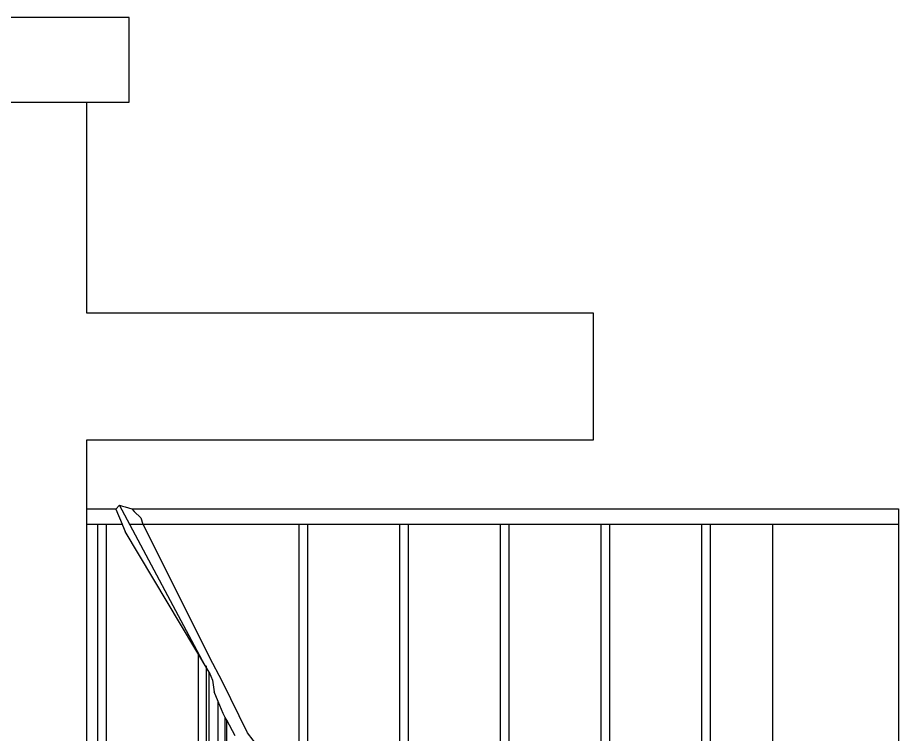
# Model space of a CAD drawing. Header units: millimetres. Extents: x 173236 to 801264, y -94969 to 615039.
# Drawn here: x 498558 to 499601, y -1373 to -524 of the extents above; entities that cross this region are included whole.
import ezdxf

# ---------------------------------------------------------------- set-up
doc = ezdxf.new("R2010")
doc.units = ezdxf.units.MM
doc.header["$MEASUREMENT"] = 0
doc.layers.add('VOX-A-WALL-PATT', color=233, linetype='Continuous')
doc.layers.add('VOX-A-WALL-SECT', color=1, linetype='Continuous', lineweight=30)

# ---------------------------------------------------------------- blocks, each defined once
blk = doc.blocks.new('STAIRCASE')
at = {"layer": 'VOX-A-WALL-PATT'}
for p, q in [((498639.9, -1105.5), (498674.8, -1105.5)), ((498678.5, -1101.4), (498674.3, -1106.1)), ((498678.5, -1101.4), (498682.2, -1102.4)), ((498780.1, -1291.4), (498678.5, -1101.4)), ((498682.2, -1102.4), (498685.3, -1103.3)), ((498685.3, -1103.3), (498693, -1105.5)), ((498693, -1105.5), (499352.4, -1105.5)), ((498693, -1105.5), (498696.1, -1108.7)), ((499352.4, -1105.5), (499601, -1105.5)), ((499601, -1105.5), (499601, -1868.2)), ((498674.3, -1106.1), (498681.7, -1123.9)), ((498685.7, -1114.8), (498685.6, -1114.6)), ((498696.1, -1108.7), (498703.7, -1116.4)), ((498639.9, -1123.9), (498672.8, -1123.9)), ((498653, -1907), (498653, -1123.9)), ((498663, -1907), (498663, -1123.9)), ((498672.8, -1123.9), (498681.7, -1123.9)), ((498681.7, -1123.9), (498682.2, -1125)), ((498682.2, -1125), (498685.3, -1132.4)), ((498690.6, -1123.9), (498792, -1123.9)), ((498703.7, -1116.4), (498706, -1123.9)), ((498706, -1123.9), (498785.1, -1281.4)), ((498792, -1123.9), (498802.1, -1123.9)), ((498802.1, -1123.9), (498911.3, -1123.9)), ((498891.4, -1443.7), (498891.4, -1123.9)), ((498901.5, -1452.5), (498901.5, -1123.9)), ((498911.3, -1123.9), (498921.3, -1123.9)), ((498921.3, -1123.9), (499030.5, -1123.9)), ((499010.7, -1538.6), (499010.7, -1123.9)), ((499020.7, -1545.9), (499020.7, -1123.9)), ((499030.5, -1123.9), (499040.6, -1123.9)), ((499040.6, -1123.9), (499149.7, -1123.9)), ((499129.9, -1616.8), (499129.9, -1123.9)), ((499140, -1622.7), (499140, -1123.9)), ((499149.7, -1123.9), (499159.8, -1123.9)), ((499159.8, -1123.9), (499268.9, -1123.9)), ((499249.1, -1686.2), (499249.1, -1123.9)), ((499259.2, -1489.7), (499259.2, -1123.9)), ((499268.9, -1123.9), (499279, -1123.9)), ((499279, -1123.9), (499601, -1123.9)), ((499368.3, -1750.2), (499368.3, -1123.9)), ((499378.4, -1755.3), (499378.4, -1123.9)), ((499451.8, -1123.9), (499451.8, -1792.5)), ((498784.7, -1299), (498685.3, -1132.4)), ((498772.2, -1907), (498772.2, -1278.1)), ((498800.7, -1310.6), (498785.1, -1281.4)), ((498781.6, -1907), (498781.6, -1291.6)), ((498784.7, -1915.8), (498784.7, -1299)), ((498784.7, -1299), (498788.7, -1308.7)), ((498788.7, -1308.7), (498790.5, -1322.2)), ((498830.1, -1371.1), (498800.7, -1310.6)), ((498795.5, -1334), (498790.5, -1322.2)), ((498801.4, -1348.2), (498795.5, -1334)), ((498795.5, -1537), (498795.5, -1334)), ((498803.8, -1352.6), (498801.4, -1348.2)), ((498805.5, -1355.8), (498803.8, -1352.6)), ((498803.8, -1531.4), (498803.8, -1352.6)), ((498805.5, -1550.3), (498805.5, -1355.8)), ((498815.4, -1374.4), (498805.5, -1355.8)), ((498877.8, -1431.7), (498830.1, -1371.1))]:
    blk.add_line(p, q, dxfattribs=at)

msp = doc.modelspace()

# ---------------------------------------------------------------- linework, layer by layer
at = {"layer": 'VOX-A-WALL-SECT'}
for p, q in [((498639.9, -873.8), (498639.9, -623.8)), ((499239.9, -873.8), (498639.9, -873.8)), ((499239.9, -1023.8), (499239.9, -873.8)), ((498639.9, -1723.8), (498639.9, -1023.8)), ((498639.9, -1023.8), (499239.9, -1023.8))]:
    msp.add_line(p, q, dxfattribs=at)
msp.add_lwpolyline([(498639.9, -623.8), (498689.9, -623.8), (498689.9, -523.8), (498359.9, -523.8), (498359.9, -623.8), (498409.9, -623.8), (498639.9, -623.8)], dxfattribs=at)

# ---------------------------------------------------------------- block references
msp.add_blockref('STAIRCASE', (0, 0))

doc.saveas('drawing.dxf')
